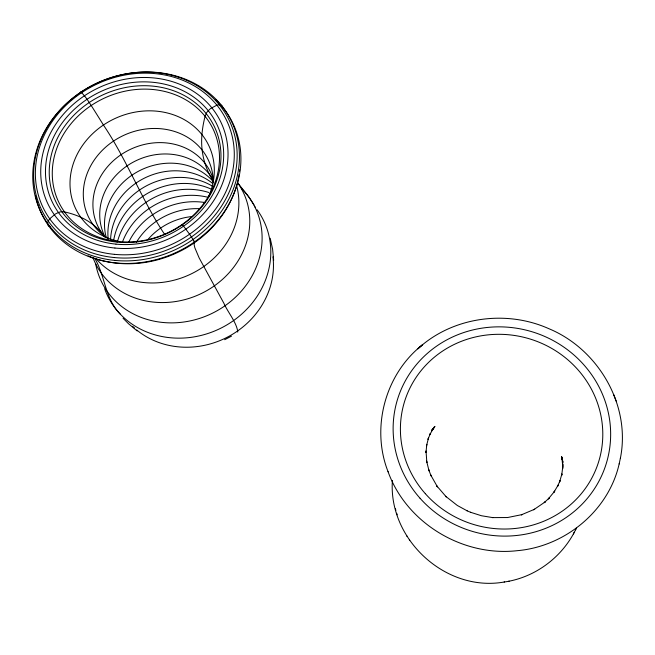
<?xml version="1.0" encoding="UTF-8"?>
<svg xmlns="http://www.w3.org/2000/svg" width="655" height="655" viewBox="0 0 655 655"><rect width="100%" height="100%" fill="white"/><g stroke="black" fill="none" stroke-linecap="round" stroke-linejoin="round"><path stroke-width="0.98" d="M392.402 480.475C388.145 539.507 445.973 592.66 504.514 581.959M620.367 458.312C631.117 405.085 598.203 349.066 548.71 328.622C506.037 309.561 452.4 316.864 417.833 348.837L422.663 344.677C385.23 373.792 370.673 427.764 388.112 471.821M388.006 471.551C406.542 523.279 462.864 556.856 517.131 550.691C564.864 546.671 608.724 510.859 619.229 463.634M619.163 463.969L620.432 457.976M504.137 582.025C535.282 577.718 563.194 556.611 576.351 528.135L575.475 529.813M573.346 533.972L574.206 532.31M432.865 429.058L434.936 426.397L432.079 430.057L434.404 426.97L431.727 430.769L433.242 428.567L429.819 434.674L430.425 433.356L427.993 439.358L428.526 437.966L426.479 445.883L426.806 444.377L425.971 452.523L426.028 450.967L426.855 462.618L426.593 461.087L429.041 470.888L428.632 469.52L431.105 475.931L430.54 474.695L437.466 486.902L436.828 485.944L446.26 496.891L445.621 496.269L457.321 505.472L467.203 510.859M431.866 430.212L434.167 427.371M224.681 339.699L231.493 336.146M508.755 581.214L509.172 581.141M492.568 517.606L507.592 517.532L522.223 514.568L521.323 514.838L534.701 509.205L533.653 509.778L545.32 501.804L544.223 502.663L549.275 497.931L548.268 498.987L554.752 491.111L553.811 492.388L558.158 485.068L557.52 486.501L560.123 480.41L559.616 481.908L561.925 473.909L561.671 475.44L562.727 467.105L562.686 468.603L562.784 463.789L562.801 466.737L561.859 457.386L562.981 462.43L561.581 456.535L562.399 459.941M492.855 517.63L481.45 515.739L470.437 512.243M466.9 510.728L470.658 512.341M49.182 226.131L48.601 225.77A8.228 4.315 -33.1 0 1 47.93 224.853L47.61 223.363A11.855 6.206 -33.2 0 1 49.715 218.803L55.282 214.087A10.824 5.674 -33.2 0 1 56.788 213.26L59.761 212.064A7.786 4.094 -33.3 0 1 60.98 211.786L64.542 211.917A182.917 87.352 -29.2 0 1 80.778 217.263C90.415 221.603 98.897 228.48 105.021 237.102M137.165 330.931L128.495 323.726L123.034 318.224M120.324 314.113C105.168 299.409 105.226 276.181 94.901 258.553M81.85 92.543L81.073 91.937L85.044 96.547A10.807 0.704 55.4 0 1 85.977 97.816L87.885 100.493A7.778 0.508 55.4 0 1 88.695 101.681L91.209 105.512A172.077 9.89 55.5 0 1 103.416 125.015C125.514 157.716 139.736 194.772 160.573 228.145A48.355 2.833 54.7 0 0 164.806 234.646M237.7 182.843L248.835 197.024L254.107 205.064M406.804 535.929L407.173 536.494M409.35 539.867L409.702 540.408M213.473 181.41C204.442 167.696 200.43 150.937 201.945 134.611A170.382 80.892 -43.5 0 1 205.08 116.336L206.571 112.816A7.582 3.963 -39.8 0 1 207.316 111.768L209.551 109.442A10.537 5.494 -39.9 0 1 210.853 108.362L216.911 105.16A11.544 6.018 -39.9 0 1 221.308 105.234L222.307 106.233A8.007 4.176 -40 0 1 222.708 107.297L222.733 107.838M193.962 241.073L193.037 239.484A12.085 0.892 54.9 0 0 189.557 234.22L185.226 228.325A11.037 0.811 54.9 0 0 184.35 227.211L182.925 225.516A7.942 0.581 54.9 0 0 182.475 225.05L181.803 224.714A184.202 13.763 54.2 0 0 181.517 225.672M254.992 206.726L255.409 207.561M613.743 394.703L616.158 401.048M194.535 242.293L194.42 241.982A8.384 0.614 54.9 0 0 193.954 241.073M395.415 508.779L395.89 510.401M396.709 513.25L397.167 514.83M270.196 238.24L272.619 249.252L273.667 260.289M118.326 241.318A73.671 64.485 -24.6 0 1 74.637 159.992A73.671 64.485 -24.6 0 1 169.211 113.471A73.671 64.485 -24.6 0 1 208.413 196.999M107.33 238.142A66.335 58.328 -24.7 0 1 120.463 136.969A66.335 58.328 -24.7 0 1 213.301 182.704M104.743 236.676A62.471 55.151 -24.8 0 1 127.807 150.642A62.471 55.151 -24.8 0 1 213.391 179.65M104.906 236.619A61.169 54.218 -24.9 0 1 133.866 161.793A61.169 54.218 -24.9 0 1 213.162 179.797M106.241 237.495A61.636 54.832 -25 0 1 139.343 170.775A61.636 54.832 -25 0 1 213.718 182.139M147.866 239.583A61.562 55.871 -25.6 0 1 192.57 216.486M136.445 242.178A65.516 59.368 -25.6 0 1 199.341 208.683M128.781 242.072A67.883 61.406 -25.5 0 1 205.31 202.575M122.747 241.253A68.783 62.086 -25.4 0 1 207.971 197.286M117.638 240.999A68.398 61.595 -25.3 0 1 208.839 192.496M113.561 240.991A67.056 60.219 -25.3 0 1 211.966 189.467M110.572 239.19A65.156 58.344 -25.2 0 1 147.277 185.406A65.156 58.344 -25.2 0 1 212.875 186.47M108.19 239.173A63.167 56.387 -25.1 0 1 142.585 179.093A63.167 56.387 -25.1 0 1 212.539 183.31M257.096 209.772A86.607 78.158 -25.4 0 1 222.225 327.484A86.607 78.158 -25.4 0 1 104.677 288.806M241.63 188.599A85.322 76.602 -25.3 0 1 214.07 312.378A85.322 76.602 -25.3 0 1 95.687 263.981M237.601 182.737A82.006 73.172 -25.1 0 1 203.508 292.433A82.006 73.172 -25.1 0 1 92.895 257.39M215.7 99.699A105.807 92.306 -24.5 0 1 182.237 249.408A105.807 92.306 -24.5 0 1 35.444 195.575M237.356 331.79A65.656 3.922 54.6 0 0 237.773 331.979C236.791 322.604 227.866 312.402 223.871 303.24L199.145 257.914L194.846 247.77L194.085 244.479L194.478 242.694A20.289 1.49 54.9 0 0 194.56 242.325M272.947 256.842A82.227 74.555 -25.6 0 1 228.521 336.555A82.227 74.555 -25.6 0 1 136.682 329.948M134.611 328.163A82.227 74.555 -25.6 0 1 132.613 326.305M236.717 186.069A80.852 71.649 -24.9 0 1 193.2 272.906A80.852 71.649 -24.9 0 1 96.023 258.692M239.681 169.686A103.834 90.652 -24.5 0 1 239.468 171.602M239.067 174.484A103.834 90.652 -24.5 0 1 88.04 255.843M50.058 226.474A19.887 10.472 -33.5 0 1 49.158 226.163M81.04 91.978L81.31 92.723L81.04 91.978M114.371 254.336A101.582 88.458 -24.4 0 0 229.348 126.89A101.582 88.458 -24.4 0 0 60.768 110.711A101.582 88.458 -24.4 0 0 114.371 254.336M114.936 248.032A95.655 83.275 -24.4 0 0 223.437 128.192A95.655 83.275 -24.4 0 0 64.755 112.717A95.655 83.275 -24.4 0 0 114.936 248.032M115.96 244.127A91.004 79.239 -24.4 0 0 219.335 130.222A91.004 79.239 -24.4 0 0 68.407 115.296A91.004 79.239 -24.4 0 0 115.96 244.127M117.089 242.104A87.696 76.381 -24.4 0 0 216.805 132.384A87.696 76.381 -24.4 0 0 71.387 117.859A87.696 76.381 -24.4 0 0 117.089 242.104M118.318 241.507A85.396 74.416 -24.5 0 0 215.462 134.684A85.396 74.416 -24.5 0 0 73.868 120.422A85.396 74.416 -24.5 0 0 118.318 241.507M114.993 260.42A105.545 91.995 -24.5 0 0 234.269 127.807A105.545 91.995 -24.5 0 0 59.032 111.129A105.545 91.995 -24.5 0 0 114.993 260.42M114.543 257.579A103.94 90.546 -24.5 0 0 232.083 127.078A103.94 90.546 -24.5 0 0 59.556 110.613A103.94 90.546 -24.5 0 0 114.543 257.579M420.043 498.25A109.197 104.17 17.3 0 0 604.843 467.858A109.197 104.17 17.3 0 0 480.778 328.335A109.197 104.17 17.3 0 0 420.043 498.25M425.324 493.665A101.607 96.94 17.4 0 0 597.335 465.68A101.607 96.94 17.4 0 0 482.137 335.655A101.607 96.94 17.4 0 0 425.324 493.665"/></g></svg>
